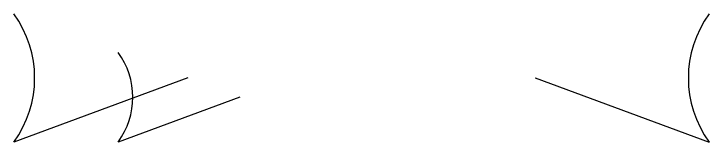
# Model space of a CAD drawing. Extents: x -200 to 431, y -1250 to 5.
# Drawn here: x -13.11 to 13.11, y 0 to 4.82 of the extents above; entities that cross this region are included whole.
import ezdxf

# ---------------------------------------------------------------- set-up
doc = ezdxf.new("R2010")
doc.units = 0
doc.layers.get('0').update_dxf_attribs({"linetype": 'CONTINUOUS'})

msp = doc.modelspace()

# ---------------------------------------------------------------- linework, layer by layer
for p, q in [((-6.556, 2.411), (-13.111, 0)), ((-6.556, 2.411), (-6.556, 2.411)), ((6.556, 2.411), (6.556, 2.411)), ((6.556, 2.411), (13.111, 0)), ((-4.589, 1.687), (-9.178, 0)), ((-4.589, 1.687), (-9.178, 0)), ((-4.589, 1.687), (-4.589, 1.687)), ((-4.589, 1.687), (-4.589, 1.687))]:
    msp.add_line(p, q)
for centre, radius, start, end in [((-16.429, 2.411), 4.101, 324.0016, 35.9984), ((16.429, 2.411), 4.101, 144.0016, 215.9984), ((-11.5, 1.687), 2.871, 324.0016, 35.9984), ((-11.5, 1.687), 2.871, 324.0016, 35.9984)]:
    msp.add_arc(centre, radius, start, end)

doc.saveas('drawing.dxf')
